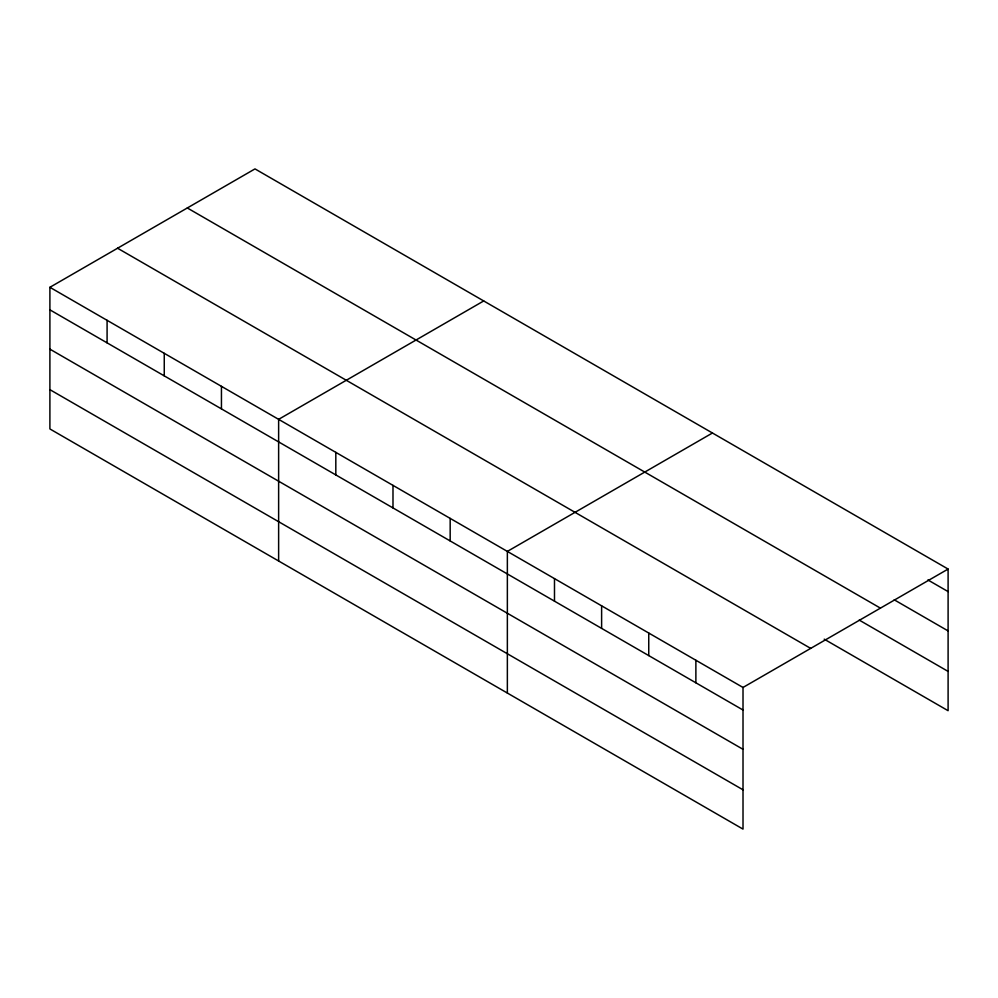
<?xml version="1.0" encoding="UTF-8"?>
<svg xmlns="http://www.w3.org/2000/svg" width="998" height="998" viewBox="0 0 998 998"><rect width="100%" height="100%" fill="white"/><g stroke="black" fill="none" stroke-linecap="round" stroke-linejoin="round"><path stroke-width="1.5" d="M49.9 287.299L743.011 687.46L743.011 829.101L49.9 428.94L49.9 287.299L254.989 168.899L948.1 569.06L948.1 710.701L824.211 639.169M483.718 300.947L278.629 419.347L278.629 561.001M712.447 433.007L507.358 551.407L507.358 693.049M743.011 687.46L948.1 569.06M927.903 579.95L948.1 591.602M894.233 599.81L948.1 630.911M187.312 207.971L880.423 608.131M859.228 620.082L948.1 671.405M117.577 248.228L810.688 648.388M49.9 309.842L743.011 710.015M49.9 349.15L743.011 749.311M49.9 389.644L743.011 789.805M695.88 660.252L695.88 682.807M648.75 633.044L648.75 655.586M601.619 605.836L601.619 628.378M554.489 578.615L554.489 601.17M450.173 518.399L450.173 540.941M392.987 485.377L392.987 507.932M335.815 452.368L335.815 474.911M221.444 386.338L221.444 408.893M164.258 353.329L164.258 375.872M107.085 320.308L107.085 342.863"/></g></svg>
